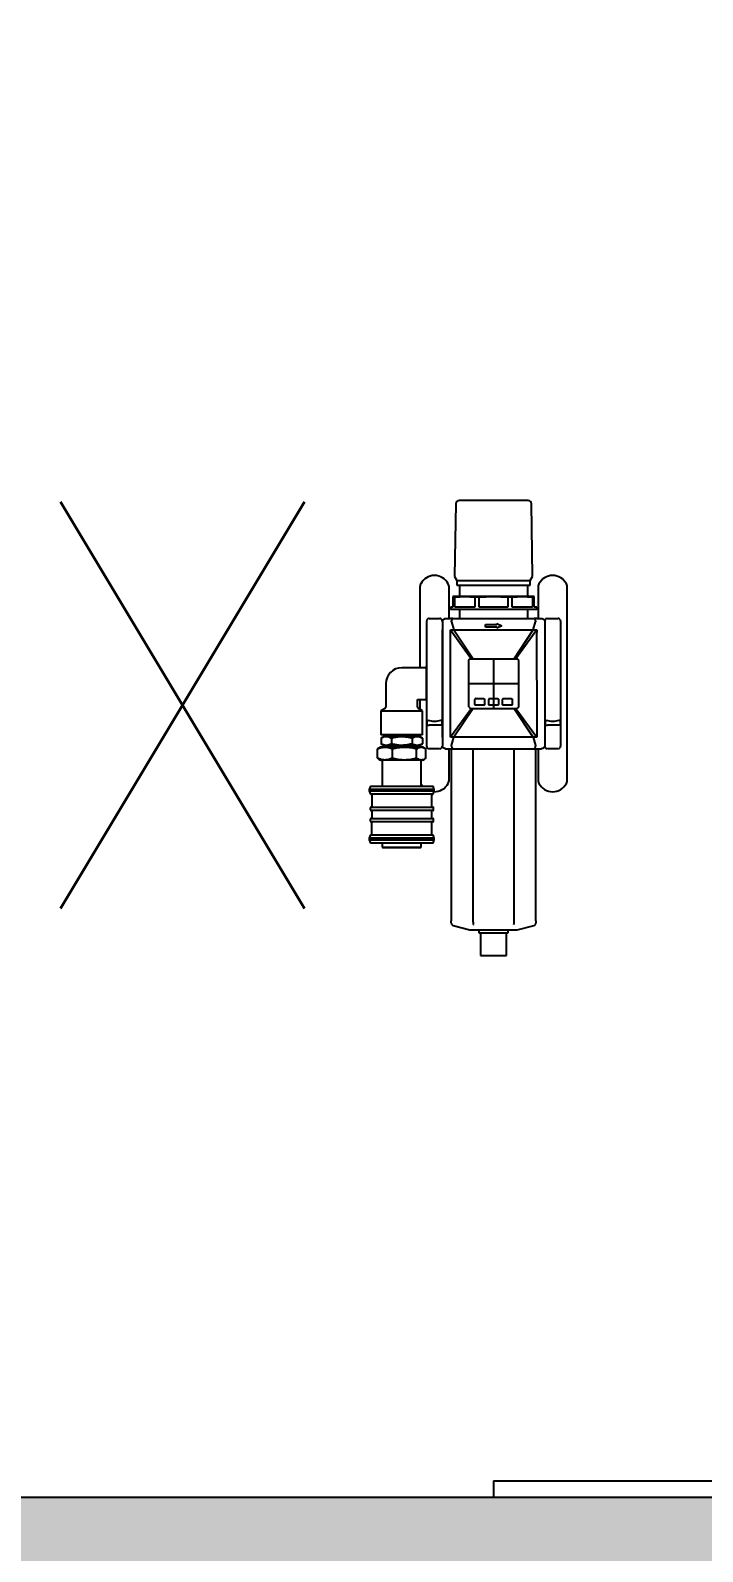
# Model space of a CAD drawing. Header units: inches. Extents: x 16559 to 58559, y 6500 to 36200.
# Drawn here: x 21210 to 21623, y 29441 to 30376 of the extents above; entities that cross this region are included whole.
import ezdxf

# ---------------------------------------------------------------- set-up
doc = ezdxf.new("R2010")
doc.units = ezdxf.units.IN
doc.header["$LTSCALE"] = 300
for name, color, linetype in [('CAPANNONE', 4, 'Continuous'), ('MACCHINA', 40, 'Continuous'), ('QUOTE', 7, 'Continuous'), ('TESTI', 3, 'Continuous')]:
    doc.layers.add(name, color=color, linetype=linetype)
doc.styles.get("Standard").update_dxf_attribs({"font": 'romans.shx'})
doc.dimstyles.new('sc1a100_pollici', dxfattribs={"dimscale": 100, "dimtxt": 3, "dimasz": 3, "dimexe": 0, "dimexo": 0, "dimgap": 1, "dimtad": 1, "dimzin": 12, "dimdsep": 46, "dimtxsty": 'Standard', "dimblk": 'CLOSEDBLANK', "dimcen": 1, "dimclrd": 253, "dimclre": 253, "dimclrt": 2, "dimadec": 0, "dimazin": 3, "dimtfac": 1, "dimtmove": 0, "dimatfit": 1, "dimldrblk": 'CLOSEDBLANK', "dimfxl": 1, "dimtolj": 1, "dimtzin": 0, "dimarcsym": 0})

# ---------------------------------------------------------------- blocks, each defined once
blk = doc.blocks.new('A$C2883b8ef')
at = {"layer": 'MACCHINA'}
for p, q in [((-1600, 10), (-1600, 0)), ((-1600, 10), (-1100, 10)), ((-1600, 0), (-1100, 0))]:
    blk.add_line(p, q, dxfattribs=at)
blk = doc.blocks.new('_ClosedBlank')
at = {"color": 0, "linetype": 'ByBlock', "lineweight": -2}
for p, q in [((-1, 0.1667), (0, 0)), ((-1, 0.1667), (-1, -0.1667)), ((0, 0), (-1, -0.1667))]:
    blk.add_line(p, q, dxfattribs=at)
blk = doc.blocks.new('*D30')
at = {"layer": 'Defpoints', "color": 0, "transparency": 16777216}
for p in [(18582.94, 32574.28), (24577.63, 32574.28), (19620.35, 29474.28)]:
    blk.add_point(p, dxfattribs=at)
at = {"layer": 'QUOTE', "color": 253, "lineweight": -2, "transparency": 16777216}
for p, q in [((18582.94, 32874.28), (18582.94, 33174.28)), ((24577.63, 32574.28), (18582.94, 32574.28)), ((18582.94, 32574.28), (18582.94, 32274.28)), ((18582.94, 29774.28), (18582.94, 32274.28)), ((18582.94, 29474.28), (18582.94, 29774.28)), ((19620.35, 29474.28), (18582.94, 29474.28)), ((18582.94, 29174.28), (18582.94, 28874.28))]:
    blk.add_line(p, q, dxfattribs=at)
at = {"layer": 'QUOTE', "color": 253, "lineweight": -2, "transparency": 16777216, "xscale": 300, "yscale": 300, "zscale": 300}
for p, rotation in [((18582.94, 32574.28), 270), ((18582.94, 29474.28), 90)]:
    blk.add_blockref('_ClosedBlank', p, dxfattribs=dict(at, rotation=rotation))
at = {"layer": 'QUOTE', "color": 2, "transparency": 16777216, "char_height": 300, "attachment_point": 5, "rotation": 90}
for s, insert in [('\\A1;[10\'-2 1/16"]', (18911.51, 31024.28)), ('\\A1;3100', (18332.94, 31024.28))]:
    blk.add_mtext(s, dxfattribs=dict(at, insert=insert))

msp = doc.modelspace()

# ---------------------------------------------------------------- hatches: boundary and pattern name
at = {"layer": 'CAPANNONE'}
h = msp.add_hatch(dxfattribs=at)
h.set_pattern_fill('AR-CONC', color=8, scale=2.5)
h.set_pattern_definition([(50, (2000, 0), (455.4617, -39.8477), [47.625, -523.875]), (355, (2000, 0), (-88.1086, 477.642), [38.1, -419.1015]), (100.4514, (2037.96, -3.3), (367.353, 437.7944), [40.475, -445.2256]), (46.1842, (2000, 127), (677.6976, -105.106), [71.438, -785.812]), (96.6356, (2056.5, 118.24), (593.51, 618.565), [60.713, -667.839]), (351.1842, (2000, 127), (593.51, 618.565), [57.15, -628.649]), (21, (2063.5, 95.25), (379.036, -255.663), [47.625, -523.875]), (326, (2063.5, 95.25), (154.505, 460.47), [38.1, -419.1]), (71.4514, (2095.1, 73.94), (533.541, 204.807), [40.475, -445.225]), (37.5, (2000, 0), (7.7215, 211.3876), [0, -414.02, 0, -425.45, 0, -420.6875]), (7.5, (2000, 0), (167.0492, 250.4514), [0, -242.57, 0, -404.495, 0, -160.3375]), (327.5, (1858.4, 0), (338.9765, -14.32186), [0, -158.75, 0, -495.3, 0, -657.225]), (317.5, (1794.9, 0), (370.323, 63.5662), [0, -206.375, 0, -328.93, 0, -466.725])])
h.paths.add_polyline_path([(38376.963, 29474.28), (19620.351, 29474.28), (19620.351, 28974.28), (38376.963, 28974.28)])

# ---------------------------------------------------------------- linework, layer by layer
msp.add_line((19620.351, 29474.28), (38376.963, 29474.28), dxfattribs=at)
at = {"layer": 'MACCHINA', "color": 30}
for p, q in [((21471.341, 30084.815), (21470.563, 30040.289)), ((21515.786, 30086.78), (21473.34, 30086.78)), ((21518.563, 30040.289), (21517.786, 30084.815)), ((21449.213, 30033.301), (21449.213, 29984.03)), ((21467.213, 30014.28), (21467.213, 30033.301)), ((21470.63, 30040.03), (21472.063, 30037.548)), ((21472.063, 30037.548), (21472.063, 30034.78)), ((21472.063, 30037.548), (21517.063, 30037.548)), ((21472.063, 30034.78), (21517.063, 30034.78)), ((21473.563, 30034.78), (21473.563, 30027.78)), ((21515.563, 30027.78), (21515.563, 30034.78)), ((21517.063, 30037.548), (21518.496, 30040.03)), ((21517.063, 30034.78), (21517.063, 30037.548)), ((21521.913, 30033.301), (21521.913, 30014.28)), ((21539.913, 29915.26), (21539.913, 30033.301)), ((21469.563, 30027.78), (21469.563, 30027.378)), ((21476.886, 30027.78), (21469.563, 30027.78)), ((21469.563, 30027.378), (21469.563, 30021.28)), ((21470.671, 30027.378), (21469.563, 30027.378)), ((21470.671, 30027.378), (21476.886, 30027.78)), ((21470.671, 30021.28), (21470.671, 30027.378)), ((21476.886, 30027.78), (21483.101, 30027.378)), ((21494.563, 30027.78), (21476.886, 30027.78)), ((21483.101, 30027.378), (21483.101, 30021.28)), ((21485.774, 30027.378), (21483.101, 30027.378)), ((21485.774, 30027.378), (21494.563, 30027.78)), ((21485.774, 30021.28), (21485.774, 30027.378)), ((21494.563, 30027.78), (21503.353, 30027.378)), ((21512.241, 30027.78), (21494.563, 30027.78)), ((21503.353, 30027.378), (21503.353, 30021.28)), ((21506.026, 30027.378), (21503.353, 30027.378)), ((21506.026, 30027.378), (21512.241, 30027.78)), ((21506.026, 30021.28), (21506.026, 30027.378)), ((21512.241, 30027.78), (21518.456, 30027.378)), ((21519.563, 30027.78), (21512.241, 30027.78)), ((21518.456, 30027.378), (21518.456, 30021.28)), ((21519.563, 30027.378), (21518.456, 30027.378)), ((21519.563, 30027.378), (21519.563, 30027.78)), ((21519.563, 30021.28), (21519.563, 30027.378)), ((21468.063, 30021.28), (21468.063, 30019.78)), ((21469.563, 30021.28), (21468.063, 30021.28)), ((21513.302, 30019.78), (21468.063, 30019.78)), ((21469.533, 30014.28), (21468.063, 30014.28)), ((21483.101, 30021.28), (21470.671, 30021.28)), ((21473.563, 30019.78), (21473.563, 30014.28)), ((21481.063, 30014.28), (21508.063, 30014.28)), ((21503.353, 30021.28), (21485.774, 30021.28)), ((21518.456, 30021.28), (21506.026, 30021.28)), ((21521.063, 30019.78), (21513.302, 30019.78)), ((21515.563, 30014.28), (21515.563, 30019.78)), ((21521.063, 30021.28), (21519.563, 30021.28)), ((21521.063, 30014.28), (21519.594, 30014.28)), ((21521.063, 30019.78), (21521.063, 30021.28)), ((21453.403, 30012.833), (21453.363, 30012.78)), ((21463.063, 30012.78), (21463.024, 30012.833)), ((21468.063, 30007.28), (21480.634, 29989.915)), ((21468.063, 30007.28), (21470.168, 30007.28)), ((21468.747, 30012.28), (21468.703, 30012.812)), ((21468.747, 30012.28), (21470.168, 30007.28)), ((21470.168, 30007.28), (21481.957, 29989.53)), ((21481.063, 30007.28), (21508.063, 30007.28)), ((21489.563, 30010.53), (21496.563, 30010.53)), ((21489.563, 30009.03), (21489.563, 30010.53)), ((21496.563, 30009.03), (21489.563, 30009.03)), ((21496.563, 30011.28), (21499.563, 30009.78)), ((21496.563, 30010.53), (21496.563, 30011.28)), ((21499.563, 30009.78), (21496.563, 30008.28)), ((21496.563, 30008.28), (21496.563, 30009.03)), ((21507.169, 29989.53), (21518.958, 30007.28)), ((21521.063, 30007.28), (21508.213, 29989.53)), ((21518.958, 30007.28), (21520.38, 30012.28)), ((21518.958, 30007.28), (21521.063, 30007.28)), ((21520.424, 30012.812), (21520.38, 30012.28)), ((21526.103, 30012.833), (21526.063, 30012.78)), ((21535.763, 30012.78), (21535.724, 30012.833)), ((21479.313, 29960.03), (21479.313, 29988.53)), ((21480.313, 29989.53), (21508.813, 29989.53)), ((21494.563, 29989.53), (21494.563, 29959.03)), ((21509.813, 29988.53), (21509.813, 29960.03)), ((21453.063, 29984.03), (21438.063, 29984.03)), ((21453.363, 29984.909), (21453.063, 29984.93)), ((21453.063, 29984.93), (21453.063, 29963.63)), ((21428.313, 29974.28), (21428.313, 29959.858)), ((21479.313, 29974.28), (21509.813, 29974.28)), ((21427.813, 29958.992), (21425.313, 29957.548)), ((21425.313, 29957.548), (21425.313, 29942.78)), ((21425.313, 29957.548), (21450.813, 29957.548)), ((21447.813, 29964.53), (21453.063, 29964.53)), ((21447.813, 29959.858), (21447.813, 29964.53)), ((21450.813, 29957.548), (21448.313, 29958.992)), ((21449.213, 29964.53), (21449.213, 29958.472)), ((21450.813, 29942.78), (21450.813, 29957.548)), ((21453.063, 29963.63), (21453.363, 29963.651)), ((21480.913, 29959.03), (21468.063, 29941.28)), ((21481.957, 29959.03), (21470.168, 29941.28)), ((21480.313, 29959.03), (21508.813, 29959.03)), ((21483.063, 29961.53), (21483.063, 29964.53)), ((21483.563, 29965.03), (21488.563, 29965.03)), ((21488.563, 29961.03), (21483.563, 29961.03)), ((21489.063, 29964.53), (21489.063, 29961.53)), ((21491.563, 29961.53), (21491.563, 29964.53)), ((21492.063, 29965.03), (21497.063, 29965.03)), ((21497.063, 29961.03), (21492.063, 29961.03)), ((21497.563, 29964.53), (21497.563, 29961.53)), ((21500.063, 29961.53), (21500.063, 29964.53)), ((21500.563, 29965.03), (21505.563, 29965.03)), ((21505.563, 29961.03), (21500.563, 29961.03)), ((21506.063, 29964.53), (21506.063, 29961.53)), ((21518.958, 29941.28), (21507.169, 29959.03)), ((21508.213, 29959.03), (21521.063, 29941.28)), ((21453.715, 29949.067), (21453.715, 29951.598)), ((21454.104, 29951.64), (21454.517, 29951.495)), ((21454.136, 29948.78), (21454.996, 29948.78)), ((21461.431, 29948.78), (21454.996, 29948.78)), ((21462.291, 29948.78), (21461.431, 29948.78)), ((21462.324, 29951.638), (21461.911, 29951.493)), ((21462.712, 29951.598), (21462.712, 29949.067)), ((21526.415, 29949.067), (21526.415, 29951.598)), ((21526.804, 29951.64), (21527.217, 29951.495)), ((21526.836, 29948.78), (21527.696, 29948.78)), ((21534.131, 29948.78), (21527.696, 29948.78)), ((21534.991, 29948.78), (21534.131, 29948.78)), ((21535.024, 29951.638), (21534.611, 29951.493)), ((21535.412, 29951.598), (21535.412, 29949.067)), ((21450.813, 29942.78), (21425.313, 29942.78)), ((21427.063, 29941.78), (21425.362, 29940.798)), ((21425.362, 29940.798), (21425.362, 29937.263)), ((21427.063, 29941.78), (21428.537, 29941.78)), ((21427.516, 29942.78), (21427.488, 29941.973)), ((21428.537, 29941.78), (21438.063, 29941.78)), ((21431.712, 29940.798), (21431.712, 29937.263)), ((21438.063, 29941.78), (21447.59, 29941.78)), ((21444.414, 29940.798), (21444.414, 29937.263)), ((21447.59, 29941.78), (21449.063, 29941.78)), ((21448.639, 29941.973), (21448.611, 29942.78)), ((21450.765, 29940.798), (21449.063, 29941.78)), ((21449.213, 29942.78), (21449.213, 29941.694)), ((21450.765, 29940.798), (21450.765, 29937.263)), ((21470.168, 29941.28), (21468.063, 29941.28)), ((21468.747, 29936.28), (21470.168, 29941.28)), ((21508.063, 29941.28), (21481.063, 29941.28)), ((21521.063, 29941.28), (21518.958, 29941.28)), ((21518.958, 29941.28), (21520.38, 29936.28)), ((21424.035, 29934.664), (21423.19, 29934.119)), ((21423.19, 29928.441), (21423.19, 29934.119)), ((21425.063, 29935.28), (21424.019, 29934.678)), ((21427.787, 29935.28), (21425.063, 29935.28)), ((21425.362, 29937.263), (21427.063, 29936.28)), ((21427.063, 29936.28), (21428.537, 29936.28)), ((21427.488, 29936.087), (21427.516, 29935.28)), ((21439.821, 29935.28), (21427.787, 29935.28)), ((21438.063, 29936.28), (21428.537, 29936.28)), ((21432.384, 29928.441), (21432.384, 29934.119)), ((21438.063, 29936.28), (21447.59, 29936.28)), ((21450.097, 29935.28), (21439.821, 29935.28)), ((21447.258, 29928.441), (21447.258, 29934.119)), ((21447.59, 29936.28), (21449.063, 29936.28)), ((21448.611, 29935.28), (21448.639, 29936.087)), ((21449.063, 29936.28), (21450.765, 29937.263)), ((21449.213, 29936.367), (21449.213, 29935.28)), ((21451.063, 29935.28), (21450.097, 29935.28)), ((21452.107, 29934.678), (21451.063, 29935.28)), ((21452.937, 29928.441), (21452.937, 29934.119)), ((21453.363, 29935.78), (21453.403, 29935.727)), ((21463.023, 29935.727), (21463.063, 29935.78)), ((21467.213, 29915.26), (21467.213, 29934.28)), ((21468.063, 29934.28), (21469.533, 29934.28)), ((21468.563, 29934.28), (21468.563, 29828.538)), ((21468.703, 29935.749), (21468.747, 29936.28)), ((21481.063, 29934.28), (21508.063, 29934.28)), ((21481.954, 29827.694), (21481.954, 29934.28)), ((21507.173, 29827.694), (21507.173, 29934.28)), ((21519.594, 29934.28), (21521.063, 29934.28)), ((21520.38, 29936.28), (21520.424, 29935.749)), ((21520.563, 29828.538), (21520.563, 29934.28)), ((21521.913, 29934.28), (21521.913, 29915.26)), ((21526.063, 29935.78), (21526.103, 29935.727)), ((21535.723, 29935.727), (21535.763, 29935.78)), ((21423.19, 29928.441), (21424.035, 29927.896)), ((21424.019, 29927.883), (21425.063, 29927.28)), ((21427.787, 29927.28), (21425.063, 29927.28)), ((21426.063, 29926.78), (21426.063, 29911.28)), ((21439.821, 29927.28), (21427.787, 29927.28)), ((21450.097, 29927.28), (21439.821, 29927.28)), ((21450.063, 29911.28), (21450.063, 29926.78)), ((21451.063, 29927.28), (21450.097, 29927.28)), ((21451.063, 29927.28), (21452.107, 29927.883)), ((21418.791, 29911.28), (21418.063, 29909.28)), ((21418.791, 29911.28), (21430.772, 29911.28)), ((21430.772, 29911.28), (21457.335, 29911.28)), ((21450.063, 29912.44), (21450.796, 29911.386)), ((21450.796, 29911.386), (21450.882, 29911.28)), ((21458.063, 29909.28), (21457.335, 29911.28)), ((21418.063, 29909.28), (21418.063, 29908.28)), ((21430.497, 29909.28), (21418.063, 29909.28)), ((21418.063, 29908.28), (21418.791, 29906.28)), ((21418.063, 29908.28), (21430.497, 29908.28)), ((21457.335, 29906.28), (21418.791, 29906.28)), ((21419.695, 29905.78), (21419.695, 29898.28)), ((21458.063, 29909.28), (21430.497, 29909.28)), ((21430.497, 29908.28), (21458.063, 29908.28)), ((21456.695, 29898.28), (21456.695, 29905.78)), ((21457.335, 29906.28), (21458.063, 29908.28)), ((21458.063, 29908.28), (21458.063, 29909.28)), ((21418.695, 29897.78), (21418.695, 29896.78)), ((21419.195, 29898.28), (21431.007, 29898.28)), ((21431.007, 29896.28), (21419.195, 29896.28)), ((21419.695, 29896.28), (21419.695, 29891.28)), ((21431.007, 29898.28), (21457.195, 29898.28)), ((21457.195, 29896.28), (21431.007, 29896.28)), ((21456.695, 29891.28), (21456.695, 29896.28)), ((21457.695, 29896.78), (21457.695, 29897.78)), ((21418.695, 29890.78), (21418.695, 29889.78)), ((21419.195, 29891.28), (21431.007, 29891.28)), ((21431.007, 29889.28), (21419.195, 29889.28)), ((21419.563, 29889.28), (21419.563, 29881.78)), ((21431.007, 29891.28), (21457.195, 29891.28)), ((21457.195, 29889.28), (21431.007, 29889.28)), ((21456.563, 29881.78), (21456.563, 29889.28)), ((21457.695, 29889.78), (21457.695, 29890.78)), ((21418.791, 29881.28), (21418.063, 29879.28)), ((21418.063, 29879.28), (21418.063, 29878.28)), ((21430.497, 29879.28), (21418.063, 29879.28)), ((21418.063, 29878.28), (21418.791, 29876.28)), ((21418.063, 29878.28), (21430.497, 29878.28)), ((21418.791, 29881.28), (21430.772, 29881.28)), ((21430.772, 29876.28), (21418.791, 29876.28)), ((21426.063, 29876.28), (21426.063, 29873.78)), ((21426.063, 29873.78), (21426.563, 29873.28)), ((21426.063, 29873.78), (21433.523, 29873.78)), ((21433.713, 29873.28), (21426.563, 29873.28)), ((21458.063, 29879.28), (21430.497, 29879.28)), ((21430.497, 29878.28), (21458.063, 29878.28)), ((21430.772, 29881.28), (21457.335, 29881.28)), ((21457.335, 29876.28), (21430.772, 29876.28)), ((21433.523, 29873.78), (21450.063, 29873.78)), ((21449.563, 29873.28), (21433.713, 29873.28)), ((21449.563, 29873.28), (21450.063, 29873.78)), ((21450.063, 29873.78), (21450.063, 29876.28)), ((21458.063, 29879.28), (21457.335, 29881.28)), ((21457.335, 29876.28), (21458.063, 29878.28)), ((21458.063, 29878.28), (21458.063, 29879.28)), ((21481.954, 29827.694), (21481.952, 29827.649)), ((21507.174, 29827.649), (21507.173, 29827.694)), ((21469.675, 29825.664), (21480.063, 29822.88)), ((21485.563, 29822.88), (21485.563, 29821.13)), ((21485.563, 29821.13), (21503.563, 29821.13)), ((21486.563, 29821.13), (21486.563, 29807.13)), ((21502.563, 29807.13), (21502.563, 29821.13)), ((21503.563, 29821.13), (21503.563, 29822.88)), ((21509.063, 29822.88), (21519.452, 29825.664)), ((21486.563, 29807.13), (21502.563, 29807.13))]:
    msp.add_line(p, q, dxfattribs=at)
for centre, radius, start, end in [((21473.34, 30084.78), 2, 90, 179), ((21515.786, 30084.78), 2, 1, 90), ((21454.213, 30033.301), 5, 152.733956, 180), ((21458.213, 30031.239), 9.5, 27.266044, 152.733956), ((21462.213, 30033.301), 5, 0, 27.266044), ((21471.063, 30040.28), 0.5, 179, 210), ((21518.063, 30040.28), 0.5, 330, 1), ((21526.913, 30033.301), 5, 152.733956, 180), ((21530.913, 30031.239), 9.5, 27.266044, 152.733956), ((21534.913, 30033.301), 5, 0, 27.266044), ((21438.063, 29974.28), 9.75, 90, 180), ((21427.313, 29959.858), 1, 300, 0), ((21448.813, 29959.858), 1, 180, 240), ((21480.539, 29960.27), 1.145, 192.120211, 225.4872), ((21480.553, 29960.256), 1.145, 224.511875, 257.901946), ((21427.288, 29941.98), 0.2, 270, 358), ((21448.839, 29941.98), 0.2, 182, 270), ((21427.288, 29936.08), 0.2, 2, 90), ((21448.839, 29936.08), 0.2, 90, 178), ((21425.563, 29926.78), 0.5, 0, 90), ((21450.563, 29926.78), 0.5, 90, 180), ((21458.213, 29917.322), 9.5, 268.099712, 332.733956), ((21462.213, 29915.26), 5, 332.733956, 0), ((21526.913, 29915.26), 5, 180, 207.266044), ((21530.913, 29917.322), 9.5, 207.266044, 332.733956), ((21534.913, 29915.26), 5, 332.733956, 0), ((21419.195, 29905.78), 0.5, 0, 90), ((21457.195, 29905.78), 0.5, 90, 180), ((21419.195, 29897.78), 0.5, 90, 180), ((21419.195, 29896.78), 0.5, 180, 270), ((21457.195, 29897.78), 0.5, 0, 90), ((21457.195, 29896.78), 0.5, 270, 0), ((21419.195, 29890.78), 0.5, 90, 180), ((21419.195, 29889.78), 0.5, 180, 270), ((21457.195, 29890.78), 0.5, 0, 90), ((21457.195, 29889.78), 0.5, 270, 0), ((21419.063, 29881.78), 0.5, 270, 0), ((21457.063, 29881.78), 0.5, 180, 270)]:
    msp.add_arc(centre, radius, start, end, dxfattribs=at)
for points, knots in [([(21454.867, 30014.28), (21454.677, 30014.258), (21454.298, 30014.212), (21453.813, 30013.884), (21453.468, 30013.407), (21453.412, 30013.025), (21453.384, 30012.834)], [0, 0, 0, 0, 0.2499243, 0.4998398, 0.7495172, 1, 1, 1, 1]), ([(21455.055, 30014.28), (21456.109, 30014.28), (21458.214, 30014.28), (21460.319, 30014.28), (21461.371, 30014.28)], [0, 0, 0, 0, 0.5002357, 1, 1, 1, 1]), ([(21463.044, 30012.834), (21463.016, 30012.995), (21462.958, 30013.332), (21462.71, 30013.722), (21462.431, 30013.982), (21462.171, 30014.142), (21461.873, 30014.256), (21461.66, 30014.272), (21461.55, 30014.28)], [0, 0, 0, 0, 0.215071, 0.4506633, 0.5776822, 0.7114422, 0.8521664, 1, 1, 1, 1]), ([(21465.063, 30014.28), (21465.107, 30014.28), (21465.195, 30014.28), (21465.762, 30014.28), (21466.365, 30014.28), (21466.891, 30014.28), (21467.464, 30014.28), (21467.864, 30014.28), (21468.063, 30014.28)], [0, 0, 0, 0, 0.2492831, 0.4990162, 0.6249175, 0.7497864, 0.8751371, 1, 1, 1, 1]), ([(21469.533, 30014.28), (21469.44, 30014.261), (21469.254, 30014.223), (21469.004, 30013.912), (21468.803, 30013.439), (21468.736, 30013.015), (21468.703, 30012.812)], [0, 0, 0, 0, 0.25084587, 0.50137181, 0.76154309, 1, 1, 1, 1]), ([(21469.533, 30014.28), (21470.297, 30014.28), (21471.842, 30014.28), (21474.71, 30014.28), (21477.823, 30014.28), (21479.991, 30014.28), (21481.063, 30014.28)], [0, 0, 0, 0, 0.2472308, 0.5, 0.7527692, 1, 1, 1, 1]), ([(21508.063, 30014.28), (21509.135, 30014.28), (21511.303, 30014.28), (21514.417, 30014.28), (21517.284, 30014.28), (21518.83, 30014.28), (21519.594, 30014.28)], [0, 0, 0, 0, 0.24723083, 0.5, 0.75276917, 1, 1, 1, 1]), ([(21520.424, 30012.812), (21520.391, 30013.015), (21520.323, 30013.439), (21520.123, 30013.912), (21519.872, 30014.223), (21519.687, 30014.261), (21519.594, 30014.28)], [0, 0, 0, 0, 0.2384639, 0.4986282, 0.7491542, 1, 1, 1, 1]), ([(21521.063, 30014.28), (21521.263, 30014.28), (21521.663, 30014.28), (21522.238, 30014.28), (21522.766, 30014.28), (21523.368, 30014.28), (21523.929, 30014.28), (21524.019, 30014.28), (21524.063, 30014.28)], [0, 0, 0, 0, 0.1251009, 0.2508959, 0.3769121, 0.5019682, 0.7510092, 1, 1, 1, 1]), ([(21527.567, 30014.28), (21527.377, 30014.258), (21526.998, 30014.212), (21526.513, 30013.884), (21526.168, 30013.407), (21526.112, 30013.025), (21526.084, 30012.834)], [0, 0, 0, 0, 0.2499243, 0.4998398, 0.7495172, 1, 1, 1, 1]), ([(21527.755, 30014.28), (21528.809, 30014.28), (21530.914, 30014.28), (21533.019, 30014.28), (21534.071, 30014.28)], [0, 0, 0, 0, 0.5002357, 1, 1, 1, 1]), ([(21535.744, 30012.834), (21535.716, 30012.995), (21535.658, 30013.332), (21535.41, 30013.722), (21535.131, 30013.982), (21534.871, 30014.142), (21534.573, 30014.256), (21534.36, 30014.272), (21534.25, 30014.28)], [0, 0, 0, 0, 0.215071, 0.4506633, 0.5776822, 0.7114422, 0.8521664, 1, 1, 1, 1]), ([(21453.363, 30012.78), (21453.363, 30008.566), (21453.363, 30000.127), (21453.363, 29987.239), (21453.363, 29974.282), (21453.363, 29961.323), (21453.363, 29948.432), (21453.363, 29939.993), (21453.363, 29935.78)], [0, 0, 0, 0, 0.1665433, 0.3334961, 0.4999487, 0.666496, 0.8335202, 1, 1, 1, 1]), ([(21463.063, 30012.78), (21463.063, 30008.566), (21463.063, 30000.127), (21463.063, 29987.239), (21463.063, 29974.282), (21463.063, 29961.323), (21463.063, 29948.432), (21463.063, 29939.993), (21463.063, 29935.78)], [0, 0, 0, 0, 0.1665433, 0.3334961, 0.4999487, 0.666496, 0.8335202, 1, 1, 1, 1]), ([(21463.063, 29941.28), (21463.063, 29944.884), (21463.063, 29952.106), (21463.063, 29963.152), (21463.063, 29974.28), (21463.063, 29985.409), (21463.063, 29996.454), (21463.063, 30003.676), (21463.063, 30007.28)], [0, 0, 0, 0, 0.1660551, 0.3327603, 0.5, 0.6672325, 0.8339412, 1, 1, 1, 1]), ([(21521.063, 30007.28), (21521.061, 30004.017), (21521.057, 29997.482), (21521.055, 29987.522), (21521.061, 29977.828), (21521.065, 29968.442), (21521.063, 29959.359), (21521.063, 29950.278), (21521.063, 29944.279), (21521.063, 29941.28)], [0, 0, 0, 0, 0.1503042, 0.3009691, 0.451634, 0.5876351, 0.7236361, 0.8618181, 1, 1, 1, 1]), ([(21526.063, 30012.78), (21526.063, 30008.566), (21526.063, 30000.127), (21526.063, 29987.239), (21526.063, 29974.282), (21526.063, 29961.323), (21526.063, 29948.432), (21526.063, 29939.993), (21526.063, 29935.78)], [0, 0, 0, 0, 0.1665433, 0.3334961, 0.4999487, 0.666496, 0.8335202, 1, 1, 1, 1]), ([(21526.063, 30007.28), (21526.063, 30003.676), (21526.063, 29996.455), (21526.063, 29985.409), (21526.063, 29974.28), (21526.063, 29963.152), (21526.063, 29952.106), (21526.063, 29944.884), (21526.063, 29941.28)], [0, 0, 0, 0, 0.1660551, 0.3327603, 0.5, 0.6672325, 0.8339412, 1, 1, 1, 1]), ([(21535.763, 30012.78), (21535.763, 30008.566), (21535.763, 30000.127), (21535.763, 29987.239), (21535.763, 29974.282), (21535.763, 29961.323), (21535.763, 29948.432), (21535.763, 29939.993), (21535.763, 29935.78)], [0, 0, 0, 0, 0.1665433, 0.3334961, 0.4999487, 0.666496, 0.8335202, 1, 1, 1, 1]), ([(21479.313, 29960.03), (21479.319, 29960.03), (21479.325, 29960.03), (21479.415, 29960.03), (21479.429, 29960.03)], [0, 0, 0, 0, 0.84553384, 1, 1, 1, 1]), ([(21480.313, 29959.146), (21480.313, 29959.132), (21480.313, 29959.043), (21480.313, 29959.036), (21480.313, 29959.03)], [0, 0, 0, 0, 0.1557964, 1, 1, 1, 1]), ([(21453.715, 29951.598), (21453.715, 29951.603), (21453.714, 29951.613), (21453.717, 29951.634), (21453.726, 29951.656), (21453.741, 29951.676), (21453.778, 29951.703), (21453.891, 29951.715), (21454.015, 29951.671), (21454.104, 29951.639)], [0, 0, 0, 0, 0.0249543, 0.0502361, 0.1064293, 0.1568747, 0.2142791, 0.4386379, 1, 1, 1, 1]), ([(21454.138, 29948.781), (21454.084, 29948.786), (21453.98, 29948.795), (21453.853, 29948.856), (21453.769, 29948.926), (21453.729, 29948.993), (21453.716, 29949.036), (21453.715, 29949.057), (21453.715, 29949.067)], [0, 0, 0, 0, 0.2966941, 0.5717661, 0.797389, 0.9091367, 0.9556566, 1, 1, 1, 1]), ([(21461.911, 29951.493), (21461.315, 29951.368), (21460.123, 29951.118), (21458.215, 29951.019), (21456.306, 29951.118), (21455.113, 29951.368), (21454.516, 29951.493)], [0, 0, 0, 0, 0.249571, 0.4998333, 0.7498755, 1, 1, 1, 1]), ([(21462.712, 29949.067), (21462.711, 29949.057), (21462.71, 29949.035), (21462.696, 29948.99), (21462.653, 29948.921), (21462.565, 29948.851), (21462.439, 29948.794), (21462.339, 29948.785), (21462.289, 29948.781)], [0, 0, 0, 0, 0.0458494, 0.0942364, 0.2119256, 0.4500061, 0.7248124, 1, 1, 1, 1]), ([(21462.322, 29951.639), (21462.374, 29951.66), (21462.469, 29951.698), (21462.576, 29951.713), (21462.645, 29951.704), (21462.678, 29951.687), (21462.696, 29951.665), (21462.705, 29951.646), (21462.711, 29951.623), (21462.711, 29951.607), (21462.712, 29951.598)], [0, 0, 0, 0, 0.3245051, 0.5974504, 0.7306159, 0.8338934, 0.8774152, 0.917938, 0.9579423, 1, 1, 1, 1]), ([(21526.415, 29951.598), (21526.415, 29951.603), (21526.414, 29951.613), (21526.417, 29951.634), (21526.426, 29951.656), (21526.441, 29951.676), (21526.478, 29951.703), (21526.591, 29951.715), (21526.715, 29951.671), (21526.804, 29951.639)], [0, 0, 0, 0, 0.0249543, 0.0502361, 0.1064293, 0.1568747, 0.2142791, 0.4386379, 1, 1, 1, 1]), ([(21526.838, 29948.781), (21526.784, 29948.786), (21526.68, 29948.795), (21526.553, 29948.856), (21526.469, 29948.926), (21526.429, 29948.993), (21526.416, 29949.036), (21526.415, 29949.057), (21526.415, 29949.067)], [0, 0, 0, 0, 0.2966941, 0.57176613, 0.79738896, 0.90913673, 0.95565662, 1, 1, 1, 1]), ([(21534.611, 29951.493), (21534.015, 29951.368), (21532.823, 29951.118), (21530.915, 29951.019), (21529.006, 29951.118), (21527.813, 29951.368), (21527.216, 29951.493)], [0, 0, 0, 0, 0.249571, 0.4998333, 0.7498755, 1, 1, 1, 1]), ([(21535.412, 29949.067), (21535.411, 29949.057), (21535.41, 29949.035), (21535.396, 29948.99), (21535.353, 29948.921), (21535.265, 29948.851), (21535.139, 29948.794), (21535.039, 29948.785), (21534.989, 29948.781)], [0, 0, 0, 0, 0.0458494, 0.0942364, 0.2119256, 0.4500061, 0.7248124, 1, 1, 1, 1]), ([(21535.022, 29951.639), (21535.074, 29951.66), (21535.169, 29951.698), (21535.276, 29951.713), (21535.345, 29951.704), (21535.378, 29951.687), (21535.396, 29951.665), (21535.405, 29951.646), (21535.411, 29951.623), (21535.411, 29951.607), (21535.412, 29951.598)], [0, 0, 0, 0, 0.3245051, 0.5974504, 0.7306159, 0.8338934, 0.8774152, 0.917938, 0.9579423, 1, 1, 1, 1]), ([(21425.362, 29940.798), (21425.877, 29941.072), (21426.918, 29941.627), (21427.994, 29941.729), (21428.537, 29941.78)], [0, 0, 0, 0, 0.495458, 1, 1, 1, 1]), ([(21428.537, 29941.78), (21428.612, 29941.779), (21429.182, 29941.77), (21430.257, 29941.556), (21431.224, 29941.052), (21431.712, 29940.798)], [0, 0, 0, 0, 0.0700962, 0.5307876, 1, 1, 1, 1]), ([(21431.712, 29940.798), (21432.526, 29941.013), (21434.16, 29941.444), (21436.297, 29941.741), (21437.605, 29941.77), (21438.063, 29941.78)], [0, 0, 0, 0, 0.3912738, 0.786509, 1, 1, 1, 1]), ([(21438.063, 29941.78), (21438.93, 29941.745), (21440.676, 29941.674), (21442.79, 29941.246), (21444.026, 29940.905), (21444.414, 29940.798)], [0, 0, 0, 0, 0.4030177, 0.8124251, 1, 1, 1, 1]), ([(21444.414, 29940.798), (21444.93, 29941.072), (21445.971, 29941.627), (21447.047, 29941.729), (21447.59, 29941.78)], [0, 0, 0, 0, 0.495458, 1, 1, 1, 1]), ([(21447.59, 29941.78), (21447.665, 29941.779), (21448.235, 29941.77), (21449.31, 29941.556), (21450.277, 29941.052), (21450.765, 29940.798)], [0, 0, 0, 0, 0.0700962, 0.5307876, 1, 1, 1, 1]), ([(21423.19, 29934.119), (21423.937, 29934.444), (21425.444, 29935.099), (21427.001, 29935.219), (21427.787, 29935.28)], [0, 0, 0, 0, 0.495458, 1, 1, 1, 1]), ([(21428.537, 29936.28), (21428.462, 29936.282), (21427.892, 29936.29), (21426.817, 29936.505), (21425.85, 29937.009), (21425.362, 29937.263)], [0, 0, 0, 0, 0.0700962, 0.5307876, 1, 1, 1, 1]), ([(21427.787, 29935.28), (21427.896, 29935.279), (21428.721, 29935.268), (21430.277, 29935.015), (21431.678, 29934.42), (21432.384, 29934.119)], [0, 0, 0, 0, 0.07010053, 0.53078985, 1, 1, 1, 1]), ([(21431.712, 29937.263), (21431.197, 29936.988), (21430.156, 29936.434), (21429.08, 29936.332), (21428.537, 29936.28)], [0, 0, 0, 0, 0.495458, 1, 1, 1, 1]), ([(21438.063, 29936.28), (21437.605, 29936.291), (21436.306, 29936.32), (21434.169, 29936.615), (21432.535, 29937.046), (21431.712, 29937.263)], [0, 0, 0, 0, 0.2134905, 0.6043824, 1, 1, 1, 1]), ([(21432.384, 29934.119), (21433.592, 29934.444), (21436.03, 29935.099), (21438.55, 29935.219), (21439.821, 29935.28)], [0, 0, 0, 0, 0.495458, 1, 1, 1, 1]), ([(21444.414, 29937.263), (21444.026, 29937.156), (21442.802, 29936.818), (21440.689, 29936.389), (21438.942, 29936.317), (21438.063, 29936.28)], [0, 0, 0, 0, 0.1875754, 0.5909895, 1, 1, 1, 1]), ([(21439.821, 29935.28), (21439.997, 29935.279), (21441.332, 29935.268), (21443.849, 29935.015), (21446.114, 29934.42), (21447.258, 29934.119)], [0, 0, 0, 0, 0.0701005, 0.5307899, 1, 1, 1, 1]), ([(21447.59, 29936.28), (21447.514, 29936.282), (21446.944, 29936.29), (21445.87, 29936.505), (21444.902, 29937.009), (21444.414, 29937.263)], [0, 0, 0, 0, 0.0700962, 0.5307876, 1, 1, 1, 1]), ([(21447.258, 29934.119), (21447.611, 29934.366), (21448.321, 29934.863), (21449.276, 29935.227), (21449.871, 29935.266), (21450.097, 29935.28)], [0, 0, 0, 0, 0.3804716, 0.7645364, 1, 1, 1, 1]), ([(21450.765, 29937.263), (21450.249, 29936.988), (21449.208, 29936.434), (21448.132, 29936.332), (21447.59, 29936.28)], [0, 0, 0, 0, 0.495458, 1, 1, 1, 1]), ([(21450.097, 29935.28), (21450.471, 29935.241), (21451.225, 29935.163), (21452.171, 29934.673), (21452.737, 29934.264), (21452.937, 29934.119)], [0, 0, 0, 0, 0.3892937, 0.7844039, 1, 1, 1, 1]), ([(21453.383, 29935.727), (21453.411, 29935.566), (21453.469, 29935.229), (21453.716, 29934.839), (21453.995, 29934.579), (21454.255, 29934.418), (21454.553, 29934.304), (21454.767, 29934.288), (21454.876, 29934.28)], [0, 0, 0, 0, 0.215071, 0.4506633, 0.5776822, 0.7114422, 0.8521664, 1, 1, 1, 1]), ([(21461.371, 29934.28), (21460.318, 29934.28), (21458.213, 29934.28), (21456.108, 29934.28), (21455.055, 29934.28)], [0, 0, 0, 0, 0.50019864, 1, 1, 1, 1]), ([(21461.56, 29934.28), (21461.749, 29934.303), (21462.129, 29934.349), (21462.614, 29934.676), (21462.958, 29935.153), (21463.015, 29935.535), (21463.043, 29935.727)], [0, 0, 0, 0, 0.2499243, 0.4998398, 0.7495172, 1, 1, 1, 1]), ([(21465.063, 29934.28), (21465.108, 29934.28), (21465.197, 29934.28), (21465.759, 29934.28), (21466.36, 29934.28), (21466.889, 29934.28), (21467.463, 29934.28), (21467.864, 29934.28), (21468.063, 29934.28)], [0, 0, 0, 0, 0.2489909, 0.4980318, 0.6229825, 0.7491041, 0.8748991, 1, 1, 1, 1]), ([(21468.703, 29935.749), (21468.736, 29935.546), (21468.803, 29935.122), (21469.004, 29934.649), (21469.254, 29934.337), (21469.44, 29934.299), (21469.533, 29934.28)], [0, 0, 0, 0, 0.2384639, 0.4986282, 0.7491542, 1, 1, 1, 1]), ([(21469.533, 29934.28), (21470.297, 29934.28), (21471.842, 29934.28), (21474.71, 29934.28), (21477.823, 29934.28), (21479.991, 29934.28), (21481.063, 29934.28)], [0, 0, 0, 0, 0.2472308, 0.5, 0.7527692, 1, 1, 1, 1]), ([(21508.063, 29934.28), (21509.135, 29934.28), (21511.303, 29934.28), (21514.417, 29934.28), (21517.284, 29934.28), (21518.83, 29934.28), (21519.594, 29934.28)], [0, 0, 0, 0, 0.2472308, 0.5, 0.7527692, 1, 1, 1, 1]), ([(21519.594, 29934.28), (21519.687, 29934.299), (21519.872, 29934.337), (21520.123, 29934.649), (21520.323, 29935.122), (21520.391, 29935.546), (21520.424, 29935.749)], [0, 0, 0, 0, 0.25084587, 0.50137181, 0.76154309, 1, 1, 1, 1]), ([(21521.063, 29934.28), (21521.263, 29934.28), (21521.662, 29934.28), (21522.235, 29934.28), (21522.762, 29934.28), (21523.365, 29934.28), (21523.931, 29934.28), (21524.019, 29934.28), (21524.063, 29934.28)], [0, 0, 0, 0, 0.1248629, 0.2502136, 0.374972, 0.5009838, 0.7507169, 1, 1, 1, 1]), ([(21526.083, 29935.727), (21526.111, 29935.566), (21526.169, 29935.229), (21526.416, 29934.839), (21526.695, 29934.579), (21526.955, 29934.418), (21527.253, 29934.304), (21527.467, 29934.288), (21527.576, 29934.28)], [0, 0, 0, 0, 0.215071, 0.4506633, 0.5776822, 0.7114422, 0.8521664, 1, 1, 1, 1]), ([(21534.071, 29934.28), (21533.018, 29934.28), (21530.913, 29934.28), (21528.808, 29934.28), (21527.755, 29934.28)], [0, 0, 0, 0, 0.50019864, 1, 1, 1, 1]), ([(21534.26, 29934.28), (21534.449, 29934.303), (21534.829, 29934.349), (21535.314, 29934.676), (21535.658, 29935.153), (21535.715, 29935.535), (21535.743, 29935.727)], [0, 0, 0, 0, 0.2499243, 0.4998398, 0.7495172, 1, 1, 1, 1]), ([(21427.787, 29927.28), (21427.678, 29927.282), (21426.853, 29927.292), (21425.297, 29927.546), (21423.897, 29928.141), (21423.19, 29928.441)], [0, 0, 0, 0, 0.0701005, 0.5307899, 1, 1, 1, 1]), ([(21432.384, 29928.441), (21431.638, 29928.117), (21430.131, 29927.462), (21428.573, 29927.341), (21427.787, 29927.28)], [0, 0, 0, 0, 0.495458, 1, 1, 1, 1]), ([(21439.821, 29927.28), (21439.645, 29927.282), (21438.31, 29927.292), (21435.793, 29927.546), (21433.527, 29928.141), (21432.384, 29928.441)], [0, 0, 0, 0, 0.0701005, 0.5307899, 1, 1, 1, 1]), ([(21447.258, 29928.441), (21446.05, 29928.117), (21443.612, 29927.462), (21441.092, 29927.341), (21439.821, 29927.28)], [0, 0, 0, 0, 0.495458, 1, 1, 1, 1]), ([(21450.097, 29927.28), (21449.871, 29927.295), (21449.28, 29927.333), (21448.325, 29927.695), (21447.615, 29928.192), (21447.258, 29928.441)], [0, 0, 0, 0, 0.2354632, 0.6155935, 1, 1, 1, 1]), ([(21452.937, 29928.441), (21452.737, 29928.297), (21452.176, 29927.891), (21451.23, 29927.4), (21450.476, 29927.32), (21450.097, 29927.28)], [0, 0, 0, 0, 0.21559658, 0.60523058, 1, 1, 1, 1]), ([(21468.563, 29827.175), (21468.563, 29827.164), (21468.563, 29827.129), (21468.563, 29827.598), (21468.563, 29828.222), (21468.563, 29828.538)], [0, 0, 0, 0, 0.1972333, 0.5931471, 1, 1, 1, 1]), ([(21468.563, 29827.113), (21468.579, 29826.949), (21468.61, 29826.622), (21468.854, 29826.185), (21469.214, 29825.838), (21469.521, 29825.722), (21469.675, 29825.664)], [0, 0, 0, 0, 0.2502412, 0.5000706, 0.7500272, 1, 1, 1, 1]), ([(21481.952, 29827.649), (21481.946, 29827.488), (21481.934, 29827.156), (21481.966, 29826.735), (21482.03, 29826.381), (21482.098, 29826.265), (21482.136, 29826.2)], [0, 0, 0, 0, 0.2415516, 0.499228, 0.7205415, 1, 1, 1, 1]), ([(21506.99, 29826.2), (21507.028, 29826.265), (21507.097, 29826.381), (21507.16, 29826.735), (21507.193, 29827.156), (21507.18, 29827.488), (21507.174, 29827.649)], [0, 0, 0, 0, 0.2794422, 0.500772, 0.7584385, 1, 1, 1, 1]), ([(21519.452, 29825.664), (21519.605, 29825.722), (21519.913, 29825.838), (21520.272, 29826.185), (21520.516, 29826.622), (21520.548, 29826.949), (21520.563, 29827.113)], [0, 0, 0, 0, 0.2499728, 0.4999294, 0.7497588, 1, 1, 1, 1]), ([(21520.563, 29828.538), (21520.563, 29828.22), (21520.563, 29827.591), (21520.563, 29827.129), (21520.563, 29827.164), (21520.563, 29827.175)], [0, 0, 0, 0, 0.4051664, 0.8001285, 1, 1, 1, 1])]:
    msp.add_open_spline(points, degree=3, knots=knots, dxfattribs=at)
for points in [[(21463.063, 30012.28), (21463.093, 30012.542), (21463.153, 30013.067), (21463.616, 30013.728), (21464.277, 30014.19), (21464.801, 30014.25), (21465.063, 30014.28)], [(21524.063, 30014.28), (21524.324, 30014.25), (21524.845, 30014.189), (21525.527, 30013.733), (21525.783, 30013.275), (21525.911, 30013.046)], [(21468.063, 29941.28), (21468.063, 29944.901), (21468.063, 29952.142), (21468.063, 29963.185), (21468.063, 29974.28), (21468.063, 29985.375), (21468.063, 29996.418), (21468.063, 30003.66), (21468.063, 30007.28)], [(21470.168, 30007.28), (21470.907, 30007.28), (21472.384, 30007.28), (21474.072, 30007.28), (21474.916, 30007.28)], [(21474.916, 30007.28), (21475.916, 30007.28), (21477.914, 30007.28), (21480.014, 30007.28), (21481.063, 30007.28)], [(21508.063, 30007.28), (21509.113, 30007.28), (21511.212, 30007.28), (21513.211, 30007.28), (21514.21, 30007.28)], [(21514.21, 30007.28), (21515.054, 30007.28), (21516.743, 30007.28), (21518.22, 30007.28), (21518.958, 30007.28)], [(21479.313, 29988.53), (21479.328, 29988.661), (21479.358, 29988.923), (21479.59, 29989.254), (21479.92, 29989.485), (21480.182, 29989.515), (21480.313, 29989.53)], [(21508.813, 29989.53), (21508.944, 29989.515), (21509.206, 29989.485), (21509.537, 29989.254), (21509.768, 29988.923), (21509.798, 29988.661), (21509.813, 29988.53)], [(21483.563, 29965.03), (21483.498, 29965.023), (21483.367, 29965.008), (21483.201, 29964.892), (21483.086, 29964.727), (21483.071, 29964.596), (21483.063, 29964.53)], [(21483.563, 29961.03), (21483.498, 29961.038), (21483.367, 29961.053), (21483.201, 29961.169), (21483.086, 29961.334), (21483.071, 29961.465), (21483.063, 29961.53)], [(21488.563, 29965.03), (21488.629, 29965.023), (21488.76, 29965.008), (21488.925, 29964.892), (21489.041, 29964.727), (21489.056, 29964.596), (21489.063, 29964.53)], [(21489.063, 29961.53), (21489.056, 29961.465), (21489.041, 29961.334), (21488.925, 29961.169), (21488.76, 29961.053), (21488.629, 29961.038), (21488.563, 29961.03)], [(21492.063, 29965.03), (21491.998, 29965.023), (21491.867, 29965.008), (21491.701, 29964.892), (21491.586, 29964.727), (21491.571, 29964.596), (21491.563, 29964.53)], [(21492.063, 29961.03), (21491.998, 29961.038), (21491.867, 29961.053), (21491.701, 29961.169), (21491.586, 29961.334), (21491.571, 29961.465), (21491.563, 29961.53)], [(21497.063, 29965.03), (21497.129, 29965.023), (21497.26, 29965.008), (21497.425, 29964.892), (21497.541, 29964.727), (21497.556, 29964.596), (21497.563, 29964.53)], [(21497.563, 29961.53), (21497.556, 29961.465), (21497.541, 29961.334), (21497.425, 29961.169), (21497.26, 29961.053), (21497.129, 29961.038), (21497.063, 29961.03)], [(21500.563, 29965.03), (21500.498, 29965.023), (21500.367, 29965.008), (21500.201, 29964.892), (21500.086, 29964.727), (21500.071, 29964.596), (21500.063, 29964.53)], [(21500.563, 29961.03), (21500.498, 29961.038), (21500.367, 29961.053), (21500.201, 29961.169), (21500.086, 29961.334), (21500.071, 29961.465), (21500.063, 29961.53)], [(21505.563, 29965.03), (21505.629, 29965.023), (21505.76, 29965.008), (21505.925, 29964.892), (21506.041, 29964.727), (21506.056, 29964.596), (21506.063, 29964.53)], [(21506.063, 29961.53), (21506.056, 29961.465), (21506.041, 29961.334), (21505.925, 29961.169), (21505.76, 29961.053), (21505.629, 29961.038), (21505.563, 29961.03)], [(21509.813, 29960.03), (21509.798, 29959.899), (21509.768, 29959.637), (21509.537, 29959.307), (21509.206, 29959.075), (21508.944, 29959.045), (21508.813, 29959.03)], [(21474.916, 29941.28), (21474.072, 29941.28), (21472.384, 29941.28), (21470.907, 29941.28), (21470.168, 29941.28)], [(21481.063, 29941.28), (21480.014, 29941.28), (21477.914, 29941.28), (21475.916, 29941.28), (21474.916, 29941.28)], [(21514.21, 29941.28), (21513.211, 29941.28), (21511.212, 29941.28), (21509.113, 29941.28), (21508.063, 29941.28)], [(21518.958, 29941.28), (21518.22, 29941.28), (21516.743, 29941.28), (21515.054, 29941.28), (21514.21, 29941.28)], [(21465.063, 29934.28), (21464.803, 29934.311), (21464.281, 29934.372), (21463.599, 29934.827), (21463.344, 29935.286), (21463.216, 29935.515)], [(21526.063, 29936.28), (21526.033, 29936.018), (21525.973, 29935.494), (21525.511, 29934.833), (21524.85, 29934.371), (21524.325, 29934.31), (21524.063, 29934.28)], [(21480.063, 29822.88), (21480.117, 29822.88), (21480.225, 29822.88), (21481.087, 29822.88), (21482.427, 29822.88), (21484.245, 29822.88), (21486.455, 29822.88), (21488.979, 29822.88), (21491.716, 29822.88), (21494.563, 29822.88), (21497.41, 29822.88), (21500.148, 29822.88), (21502.671, 29822.88), (21504.882, 29822.88), (21506.699, 29822.88), (21508.039, 29822.88), (21508.901, 29822.88), (21509.009, 29822.88), (21509.063, 29822.88)]]:
    msp.add_open_spline(points, degree=3, dxfattribs=at)

# ---------------------------------------------------------------- block references
msp.add_blockref('A$C2883b8ef', (23094.563, 29474.28), dxfattribs=at)

# ---------------------------------------------------------------- texts
at = {"layer": 'TESTI', "linetype": 'Continuous', "insert": (21303.237, 29836.01), "char_height": 250, "width": 4.547473508864641e-12, "attachment_point": 8}
msp.add_mtext('\\pxqc;X', dxfattribs=at)

# ---------------------------------------------------------------- dimensions: what is measured, and where the dimension line sits
at = {"layer": 'QUOTE'}
dim = msp.add_linear_dim(base=(18582.935, 32574.281), p1=(19620.351, 29474.28), p2=(24577.627, 32574.281), angle=90, dimstyle='sc1a100_pollici', override={"dimpost": '\\X'}, dxfattribs=at)
dim.commit()
dim.dimension.update_dxf_attribs({"geometry": '*D30', "text_midpoint": (18582.935, 31024.281), "dimtype": 160})

doc.saveas('drawing.dxf')
